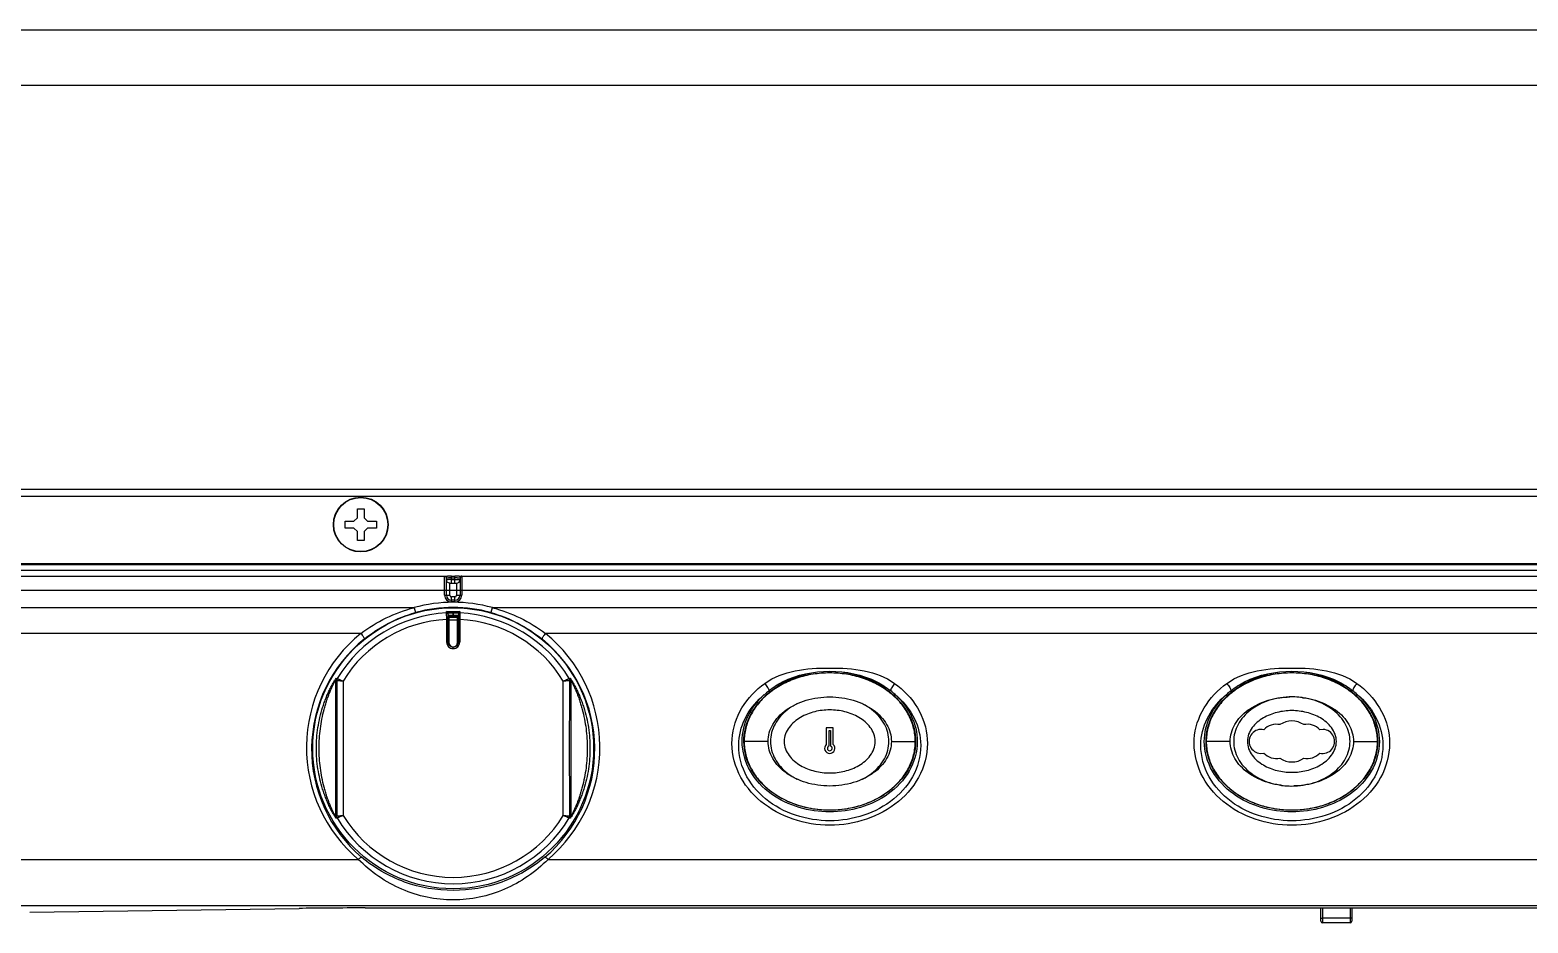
# Model space of a CAD drawing. Header units: millimetres. Extents: x 361 to 5577, y 463 to 3774.
# Drawn here: x 3448.4 to 3667.2, y 1980.3 to 2110.6 of the extents above; entities that cross this region are included whole.
import ezdxf

# ---------------------------------------------------------------- set-up
doc = ezdxf.new("R2010")
doc.units = ezdxf.units.MM
doc.header["$LTSCALE"] = 330
doc.layers.get('0').update_dxf_attribs({"linetype": 'CONTINUOUS'})
doc.layers.add('ASSI', color=7, linetype='CONTINUOUS')
doc.layers.add('GEOM', color=7, linetype='CONTINUOUS')

msp = doc.modelspace()

# ---------------------------------------------------------------- linework, layer by layer
at = {"color": 2, "linetype": 'Continuous'}
msp.add_line((3429.23, 2110.61), (3929.23, 2110.61), dxfattribs=at)
at = {"color": 7, "linetype": 'Continuous'}
for p, q in [((3366.18, 2102.57), (3992.27, 2102.57)), ((3282.23, 2042.57), (4076.23, 2042.57)), ((3495.73, 2038.92), (3496.23, 2039.42)), ((3496.23, 2039.42), (3496.23, 2040.72)), ((3496.23, 2040.72), (3497.23, 2040.72)), ((3497.23, 2040.72), (3497.23, 2039.42)), ((3497.23, 2039.42), (3497.73, 2038.92)), ((3494.43, 2037.92), (3494.43, 2038.92)), ((3494.43, 2038.92), (3495.73, 2038.92)), ((3495.73, 2037.92), (3494.43, 2037.92)), ((3496.23, 2037.42), (3495.73, 2037.92)), ((3496.23, 2036.12), (3496.23, 2037.42)), ((3497.73, 2037.92), (3497.23, 2037.42)), ((3497.23, 2037.42), (3497.23, 2036.12)), ((3497.73, 2038.92), (3499.03, 2038.92)), ((3499.03, 2037.92), (3497.73, 2037.92)), ((3499.03, 2038.92), (3499.03, 2037.92)), ((3497.23, 2036.12), (3496.23, 2036.12)), ((3285.23, 2031.77), (4073.23, 2031.77)), ((3290.23, 2032.57), (4068.23, 2032.57)), ((3509.48, 2021.25), (3509.48, 2025.51)), ((3510.98, 2025.51), (3510.98, 2021.25)), ((3509.49, 2021.13), (3509.48, 2021.25)), ((3510.24, 2020.51), (3510.22, 2020.51)), ((3637.29, 2008.51), (3636.81, 2008.46)), ((3628.16, 2005.02), (3628.64, 2005.07)), ((3448.41, 1981.83), (3487.71, 1982.4)), ((3497.36, 1982.46), (3677.63, 1982.46))]:
    msp.add_line(p, q, dxfattribs=at)
at = {"color": 9, "linetype": 'Continuous'}
for p, q in [((3282.23, 2043.57), (4076.23, 2043.57)), ((4068.23, 2032.67), (3290.23, 2032.67)), ((3509.27, 2025.51), (3509.27, 2025.71)), ((3509.28, 2024.59), (3509.27, 2025.51)), ((3509.28, 2021.26), (3509.28, 2024.59)), ((3509.58, 2025.04), (3509.58, 2024.84)), ((3509.58, 2024.84), (3509.58, 2024.46)), ((3509.58, 2024.46), (3509.58, 2021.22)), ((3510.22, 2025.06), (3510.22, 2025.75)), ((3510.22, 2025.54), (3510.24, 2025.54)), ((3510.24, 2025.16), (3510.22, 2025.16)), ((3510.24, 2025.06), (3510.22, 2025.06)), ((3510.24, 2025.75), (3510.24, 2025.16)), ((3510.24, 2025.16), (3510.24, 2025.06)), ((3510.87, 2024.84), (3510.87, 2025.04)), ((3510.88, 2024.46), (3510.87, 2024.84)), ((3510.88, 2021.22), (3510.88, 2024.46)), ((3511.19, 2025.51), (3511.18, 2024.59)), ((3511.18, 2024.59), (3511.18, 2021.26)), ((3511.19, 2025.71), (3511.19, 2025.51)), ((3510.22, 2020.51), (3510.22, 2020.58)), ((3510.22, 2020.58), (3510.24, 2020.58)), ((3510.22, 2020.32), (3510.22, 2020.51)), ((3510.24, 2020.51), (3510.24, 2020.58)), ((3510.24, 2020.32), (3510.24, 2020.51)), ((3493.05, 2015.73), (3493.05, 1995.8)), ((3493.05, 2015.73), (3493.21, 2015.68)), ((3493.12, 2015.98), (3493.28, 2015.94)), ((3527.17, 2015.94), (3527.33, 2015.98)), ((3527.25, 2015.68), (3527.4, 2015.73)), ((3527.4, 2015.73), (3527.4, 1995.8)), ((3556.23, 2006.77), (3552.73, 2006.77)), ((3574.23, 2006.77), (3577.73, 2006.77)), ((3623.73, 2006.77), (3620.23, 2006.77)), ((3641.73, 2006.77), (3645.23, 2006.77)), ((3493.21, 1995.85), (3493.05, 1995.8)), ((3527.4, 1995.8), (3527.25, 1995.85)), ((3493.28, 1995.59), (3493.12, 1995.55)), ((3527.33, 1995.55), (3527.17, 1995.59)), ((3383.54, 1982.84), (3974.91, 1982.84))]:
    msp.add_line(p, q, dxfattribs=at)
at = {"color": 7, "linetype": 'Continuous'}
for points in [[(3510.22, 2020.51), (3510.1, 2020.52), (3509.93, 2020.57), (3509.77, 2020.66), (3509.63, 2020.79), (3509.54, 2020.95), (3509.49, 2021.13)], [(3510.98, 2021.25), (3510.97, 2021.13), (3510.92, 2020.96), (3510.82, 2020.8), (3510.69, 2020.66), (3510.53, 2020.57), (3510.35, 2020.52), (3510.24, 2020.51)]]:
    msp.add_lwpolyline(points, dxfattribs=at)
at = {"color": 9, "linetype": 'Continuous'}
for centre, radius, start, end in [((3510.23, 2005.77), 19.77, 92.7827, 149.0185), ((3510.23, 2005.77), 18.84, 92.892, 148.5983), ((3509.28, 2025.51), 0.2, 0.0047, 92.7584), ((3509.58, 2025.14), 0.1, 179.9861, 272.0807), ((3509.58, 2024.94), 0.1, 179.9861, 272.0807), ((3510.23, 2006.86), 17.99, 87.9406, 92.0594), ((3510.23, 2006.88), 17.59, 87.882, 92.118), ((3510.23, 2005.77), 19.98, 89.971, 90.029), ((3510.88, 2025.14), 0.1, 267.9193, 0.0139), ((3510.88, 2024.94), 0.1, 267.9193, 0.0139), ((3511.18, 2025.51), 0.2, 87.2416, 179.9953), ((3510.23, 2005.77), 18.84, 31.4017, 87.108), ((3510.23, 2005.77), 19.77, 30.9815, 87.2173), ((3510.21, 2021.26), 0.94, 180.068, 270.071), ((3509.57, 2022.94), 1.72, 268.3918, 270.0558), ((3510.22, 2021.22), 0.64, 180.037, 270.0364), ((3510.23, 2005.77), 14.56, 89.9606, 90.0394), ((3510.24, 2021.26), 0.94, 269.929, 359.932), ((3510.24, 2021.22), 0.64, 269.9636, 359.963), ((3510.88, 2022.94), 1.72, 269.9442, 271.6082), ((3510.23, 2005.77), 18.84, 211.4017, 328.5983), ((3510.23, 2005.77), 19.77, 210.9815, 329.0185)]:
    msp.add_arc(centre, radius, start, end, dxfattribs=at)
at = {"color": 7, "linetype": 'Continuous'}
for centre, radius, start, end in [((3632.73, 2000.86), 12.41, 83.9357, 89.22), ((3632.74, 2001.02), 12.24, 83.0956, 83.9281), ((3630.48, 2006.77), 2.5, 78.138, 137.1666), ((3632.73, 2006.77), 3, 54.6406, 125.3594), ((3634.98, 2006.77), 2.5, 42.8334, 101.862), ((3628.23, 2006.77), 1.75, 76.2259, 267.8089), ((3637.23, 2006.77), 1.75, 256.2259, 87.8089), ((3630.48, 2006.77), 2.5, 222.8334, 281.862), ((3634.98, 2006.77), 2.5, 258.138, 317.1666), ((3632.73, 2006.77), 3, 234.6406, 305.3594), ((3632.71, 2012.51), 12.24, 263.0956, 263.9281), ((3632.72, 2012.67), 12.41, 263.9357, 269.22)]:
    msp.add_arc(centre, radius, start, end, dxfattribs=at)
msp.add_ellipse((3497.36, 1982.2), major_axis=(15, 0), ratio=0.017455, start_param=1.570796, end_param=2.268928, dxfattribs=at)
at = {"color": 9, "linetype": 'Continuous'}
for points, knots in [([(3509.27, 2025.71), (3509.27, 2025.71), (3509.3, 2025.71), (3509.35, 2025.72), (3509.44, 2025.72), (3509.55, 2025.73), (3509.7, 2025.74), (3509.92, 2025.75), (3510.1, 2025.75), (3510.22, 2025.75)], [0, 0, 0, 0, 0.019845, 0.077455, 0.170588, 0.295454, 0.447066, 0.619501, 1, 1, 1, 1]), ([(3509.28, 2024.59), (3509.3, 2024.59), (3509.35, 2024.58), (3509.41, 2024.58), (3509.45, 2024.58), (3509.48, 2024.58), (3509.48, 2024.57)], [0, 0, 0, 0, 0.379695, 0.702264, 0.919027, 1, 1, 1, 1]), ([(3509.48, 2025.51), (3509.48, 2025.51), (3509.51, 2025.51), (3509.54, 2025.52), (3509.61, 2025.52), (3509.7, 2025.53), (3509.81, 2025.54), (3509.98, 2025.54), (3510.12, 2025.54), (3510.22, 2025.54)], [0, 0, 0, 0, 0.019711, 0.076883, 0.169451, 0.293852, 0.445302, 0.61799, 1, 1, 1, 1]), ([(3510.22, 2025.16), (3510.12, 2025.16), (3509.98, 2025.16), (3509.81, 2025.15), (3509.7, 2025.15), (3509.61, 2025.15), (3509.54, 2025.15), (3509.51, 2025.14), (3509.48, 2025.14), (3509.48, 2025.14)], [0, 0, 0, 0, 0.382242, 0.555005, 0.706485, 0.83086, 0.923344, 0.980401, 1, 1, 1, 1]), ([(3509.48, 2024.46), (3509.48, 2024.46), (3509.49, 2024.46), (3509.52, 2024.46), (3509.55, 2024.46), (3509.58, 2024.46)], [0, 0, 0, 0, 0.078454, 0.294894, 1, 1, 1, 1]), ([(3510.22, 2025.06), (3510.13, 2025.06), (3510.02, 2025.06), (3509.87, 2025.05), (3509.77, 2025.05), (3509.69, 2025.04), (3509.63, 2025.04), (3509.6, 2025.04), (3509.58, 2025.04), (3509.58, 2025.04)], [0, 0, 0, 0, 0.383109, 0.556017, 0.707406, 0.831516, 0.923677, 0.980483, 1, 1, 1, 1]), ([(3510.24, 2025.75), (3510.36, 2025.75), (3510.53, 2025.75), (3510.75, 2025.74), (3510.9, 2025.73), (3511.01, 2025.72), (3511.11, 2025.72), (3511.15, 2025.71), (3511.19, 2025.71), (3511.19, 2025.71)], [0, 0, 0, 0, 0.380496, 0.552932, 0.704544, 0.829411, 0.922544, 0.980155, 1, 1, 1, 1]), ([(3510.24, 2025.54), (3510.33, 2025.54), (3510.47, 2025.54), (3510.64, 2025.54), (3510.75, 2025.53), (3510.84, 2025.52), (3510.91, 2025.52), (3510.95, 2025.51), (3510.98, 2025.51), (3510.98, 2025.51)], [0, 0, 0, 0, 0.382008, 0.554695, 0.706146, 0.830548, 0.923116, 0.980289, 1, 1, 1, 1]), ([(3510.98, 2025.14), (3510.98, 2025.14), (3510.95, 2025.14), (3510.91, 2025.15), (3510.84, 2025.15), (3510.75, 2025.15), (3510.64, 2025.15), (3510.47, 2025.16), (3510.33, 2025.16), (3510.24, 2025.16)], [0, 0, 0, 0, 0.019598, 0.076653, 0.169133, 0.293505, 0.444985, 0.617752, 1, 1, 1, 1]), ([(3510.87, 2025.04), (3510.87, 2025.04), (3510.85, 2025.04), (3510.82, 2025.04), (3510.76, 2025.04), (3510.68, 2025.05), (3510.59, 2025.05), (3510.44, 2025.06), (3510.32, 2025.06), (3510.24, 2025.06)], [0, 0, 0, 0, 0.019516, 0.076319, 0.168477, 0.292584, 0.443973, 0.616885, 1, 1, 1, 1]), ([(3510.98, 2024.46), (3510.98, 2024.46), (3510.96, 2024.46), (3510.93, 2024.46), (3510.9, 2024.46), (3510.88, 2024.46)], [0, 0, 0, 0, 0.078454, 0.294895, 1, 1, 1, 1]), ([(3511.18, 2024.59), (3511.15, 2024.59), (3511.1, 2024.58), (3511.04, 2024.58), (3511.01, 2024.58), (3510.98, 2024.58), (3510.98, 2024.57)], [0, 0, 0, 0, 0.379699, 0.70227, 0.919032, 1, 1, 1, 1]), ([(3509.28, 2021.26), (3509.3, 2021.26), (3509.35, 2021.26), (3509.41, 2021.26), (3509.45, 2021.25), (3509.48, 2021.25), (3509.48, 2021.25)], [0, 0, 0, 0, 0.380286, 0.70329, 0.920098, 1, 1, 1, 1]), ([(3509.48, 2021.23), (3509.48, 2021.22), (3509.48, 2021.22), (3509.49, 2021.22), (3509.49, 2021.22)], [0, 0, 0, 0, 0.316038, 1, 1, 1, 1]), ([(3510.98, 2021.23), (3510.97, 2021.22), (3510.97, 2021.22), (3510.97, 2021.22), (3510.96, 2021.22)], [0, 0, 0, 0, 0.313625, 1, 1, 1, 1]), ([(3511.18, 2021.26), (3511.15, 2021.26), (3511.11, 2021.26), (3511.04, 2021.26), (3511.01, 2021.25), (3510.98, 2021.25), (3510.98, 2021.25)], [0, 0, 0, 0, 0.380286, 0.70329, 0.920098, 1, 1, 1, 1]), ([(3490.24, 2005.77), (3490.24, 2006.27), (3490.28, 2007.28), (3490.45, 2008.78), (3490.74, 2010.27), (3491.07, 2011.48), (3491.39, 2012.43), (3491.65, 2013.11), (3491.93, 2013.78), (3492.22, 2014.4), (3492.47, 2014.89), (3492.67, 2015.25), (3492.8, 2015.48), (3492.92, 2015.68), (3493, 2015.82), (3493.06, 2015.9), (3493.09, 2015.95), (3493.11, 2015.97), (3493.12, 2015.98), (3493.12, 2015.98)], [0, 0, 0, 0, 0.1408, 0.281562, 0.422137, 0.562071, 0.631466, 0.700079, 0.767348, 0.832268, 0.893001, 0.920807, 0.94605, 0.967803, 0.984887, 0.991261, 0.99598, 0.99891, 1, 1, 1, 1]), ([(3490.64, 2005.77), (3490.64, 2006.24), (3490.67, 2007.2), (3490.81, 2008.63), (3491.03, 2010.04), (3491.3, 2011.2), (3491.55, 2012.11), (3491.77, 2012.78), (3492, 2013.43), (3492.24, 2014.06), (3492.46, 2014.55), (3492.63, 2014.92), (3492.75, 2015.17), (3492.86, 2015.38), (3492.94, 2015.54), (3492.99, 2015.63), (3493.02, 2015.68), (3493.04, 2015.71), (3493.04, 2015.73), (3493.05, 2015.73)], [0, 0, 0, 0, 0.138429, 0.276832, 0.415105, 0.552935, 0.621454, 0.689423, 0.756431, 0.821723, 0.883829, 0.912841, 0.939689, 0.963404, 0.982572, 0.989884, 0.995358, 0.998769, 1, 1, 1, 1]), ([(3493.21, 2015.68), (3493.21, 2015.69), (3493.24, 2015.68), (3493.29, 2015.69), (3493.38, 2015.68), (3493.55, 2015.66), (3493.81, 2015.63), (3494.02, 2015.6), (3494.14, 2015.58)], [0, 0, 0, 0, 0.024017, 0.083498, 0.176622, 0.300112, 0.620017, 1, 1, 1, 1]), ([(3493.28, 2015.94), (3493.28, 2015.94), (3493.31, 2015.93), (3493.36, 2015.91), (3493.44, 2015.88), (3493.59, 2015.82), (3493.83, 2015.72), (3494.03, 2015.63), (3494.14, 2015.58)], [0, 0, 0, 0, 0.02245, 0.081082, 0.17378, 0.297211, 0.61799, 1, 1, 1, 1]), ([(3526.31, 2015.58), (3526.42, 2015.63), (3526.62, 2015.72), (3526.86, 2015.82), (3527.01, 2015.88), (3527.09, 2015.91), (3527.14, 2015.93), (3527.17, 2015.94), (3527.17, 2015.94)], [0, 0, 0, 0, 0.38201, 0.702789, 0.82622, 0.918918, 0.97755, 1, 1, 1, 1]), ([(3526.31, 2015.58), (3526.43, 2015.6), (3526.65, 2015.63), (3526.9, 2015.66), (3527.07, 2015.68), (3527.16, 2015.69), (3527.21, 2015.68), (3527.24, 2015.69), (3527.25, 2015.68)], [0, 0, 0, 0, 0.379983, 0.699888, 0.823378, 0.916502, 0.975983, 1, 1, 1, 1]), ([(3527.33, 2015.98), (3527.34, 2015.98), (3527.35, 2015.97), (3527.36, 2015.95), (3527.39, 2015.9), (3527.45, 2015.82), (3527.53, 2015.68), (3527.65, 2015.48), (3527.78, 2015.25), (3527.98, 2014.89), (3528.23, 2014.4), (3528.52, 2013.78), (3528.8, 2013.11), (3529.07, 2012.43), (3529.38, 2011.48), (3529.71, 2010.27), (3530, 2008.78), (3530.17, 2007.28), (3530.21, 2006.27), (3530.21, 2005.77)], [0, 0, 0, 0, 0.001091, 0.00402, 0.00874, 0.015115, 0.0322, 0.053955, 0.0792, 0.107007, 0.167743, 0.232664, 0.299933, 0.368547, 0.43794, 0.577872, 0.718443, 0.859202, 1, 1, 1, 1]), ([(3527.4, 2015.73), (3527.41, 2015.73), (3527.42, 2015.71), (3527.43, 2015.68), (3527.46, 2015.63), (3527.52, 2015.54), (3527.6, 2015.38), (3527.7, 2015.17), (3527.82, 2014.92), (3528, 2014.55), (3528.21, 2014.06), (3528.45, 2013.43), (3528.69, 2012.78), (3528.9, 2012.11), (3529.15, 2011.2), (3529.42, 2010.04), (3529.64, 2008.63), (3529.78, 2007.2), (3529.81, 2006.24), (3529.81, 2005.77)], [0, 0, 0, 0, 0.001231, 0.004642, 0.010118, 0.017431, 0.036601, 0.060317, 0.087166, 0.116181, 0.178288, 0.24358, 0.310589, 0.378558, 0.447075, 0.584903, 0.723173, 0.861573, 1, 1, 1, 1]), ([(3565.23, 2011.37), (3564.49, 2011.37), (3563.01, 2011.19), (3561.26, 2010.51), (3560.04, 2009.66), (3559.27, 2008.85), (3558.72, 2007.88), (3558.51, 2006.77), (3558.72, 2005.65), (3559.27, 2004.68), (3560.04, 2003.87), (3561.26, 2003.02), (3563.01, 2002.34), (3564.49, 2002.17), (3565.23, 2002.17)], [0, 0, 0, 0, 0.124973, 0.249878, 0.312491, 0.375075, 0.437588, 0.500003, 0.562415, 0.62493, 0.687514, 0.750126, 0.875028, 1, 1, 1, 1]), ([(3565.23, 2002.17), (3565.96, 2002.17), (3567.45, 2002.34), (3569.19, 2003.02), (3570.41, 2003.87), (3571.18, 2004.68), (3571.74, 2005.65), (3571.95, 2006.77), (3571.74, 2007.88), (3571.18, 2008.85), (3570.41, 2009.66), (3569.19, 2010.51), (3567.45, 2011.19), (3565.96, 2011.37), (3565.23, 2011.37)], [0, 0, 0, 0, 0.124973, 0.249878, 0.312491, 0.375075, 0.437588, 0.500003, 0.562415, 0.62493, 0.687514, 0.750126, 0.875028, 1, 1, 1, 1]), ([(3639.23, 2006.77), (3639.23, 2007.13), (3639.09, 2007.85), (3638.55, 2008.81), (3637.79, 2009.6), (3636.61, 2010.43), (3634.9, 2011.09), (3632.73, 2011.35), (3630.55, 2011.09), (3628.85, 2010.43), (3627.66, 2009.6), (3626.9, 2008.81), (3626.36, 2007.85), (3626.23, 2007.13), (3626.23, 2006.77)], [0, 0, 0, 0, 0.062358, 0.124832, 0.187389, 0.24999, 0.374935, 0.500003, 0.62507, 0.750014, 0.812614, 0.87517, 0.937643, 1, 1, 1, 1]), ([(3626.23, 2006.77), (3626.23, 2006.4), (3626.36, 2005.68), (3626.9, 2004.72), (3627.66, 2003.93), (3628.85, 2003.1), (3630.55, 2002.44), (3632.73, 2002.18), (3634.9, 2002.44), (3636.61, 2003.1), (3637.79, 2003.93), (3638.55, 2004.72), (3639.09, 2005.68), (3639.23, 2006.4), (3639.23, 2006.77)], [0, 0, 0, 0, 0.062358, 0.124832, 0.187389, 0.24999, 0.374935, 0.500003, 0.62507, 0.750014, 0.812614, 0.87517, 0.937643, 1, 1, 1, 1]), ([(3493.12, 1995.55), (3493.12, 1995.55), (3493.11, 1995.56), (3493.09, 1995.58), (3493.06, 1995.63), (3493, 1995.71), (3492.92, 1995.85), (3492.8, 1996.05), (3492.67, 1996.28), (3492.47, 1996.64), (3492.22, 1997.13), (3491.93, 1997.75), (3491.65, 1998.42), (3491.39, 1999.1), (3491.07, 2000.05), (3490.74, 2001.26), (3490.45, 2002.75), (3490.28, 2004.25), (3490.24, 2005.26), (3490.24, 2005.77)], [0, 0, 0, 0, 0.001091, 0.00402, 0.00874, 0.015115, 0.0322, 0.053955, 0.0792, 0.107007, 0.167743, 0.232664, 0.299933, 0.368547, 0.43794, 0.577872, 0.718443, 0.859202, 1, 1, 1, 1]), ([(3493.05, 1995.8), (3493.04, 1995.8), (3493.04, 1995.82), (3493.02, 1995.85), (3492.99, 1995.9), (3492.94, 1995.99), (3492.86, 1996.15), (3492.75, 1996.36), (3492.63, 1996.61), (3492.46, 1996.98), (3492.24, 1997.47), (3492, 1998.1), (3491.77, 1998.75), (3491.55, 1999.42), (3491.3, 2000.33), (3491.03, 2001.49), (3490.81, 2002.9), (3490.67, 2004.33), (3490.64, 2005.29), (3490.64, 2005.77)], [0, 0, 0, 0, 0.001231, 0.004642, 0.010118, 0.017431, 0.036601, 0.060317, 0.087166, 0.116181, 0.178288, 0.24358, 0.310589, 0.378558, 0.447075, 0.584903, 0.723173, 0.861573, 1, 1, 1, 1]), ([(3530.21, 2005.77), (3530.21, 2005.26), (3530.17, 2004.25), (3530, 2002.75), (3529.71, 2001.26), (3529.38, 2000.05), (3529.07, 1999.1), (3528.8, 1998.42), (3528.52, 1997.75), (3528.23, 1997.13), (3527.98, 1996.64), (3527.78, 1996.28), (3527.65, 1996.05), (3527.53, 1995.85), (3527.45, 1995.71), (3527.39, 1995.63), (3527.36, 1995.58), (3527.35, 1995.56), (3527.34, 1995.55), (3527.33, 1995.55)], [0, 0, 0, 0, 0.1408, 0.281562, 0.422137, 0.562071, 0.631466, 0.700079, 0.767348, 0.832268, 0.893001, 0.920807, 0.94605, 0.967803, 0.984887, 0.991261, 0.99598, 0.99891, 1, 1, 1, 1]), ([(3529.81, 2005.77), (3529.81, 2005.29), (3529.78, 2004.33), (3529.64, 2002.9), (3529.42, 2001.49), (3529.15, 2000.33), (3528.9, 1999.42), (3528.69, 1998.75), (3528.45, 1998.1), (3528.21, 1997.47), (3528, 1996.98), (3527.82, 1996.61), (3527.7, 1996.36), (3527.6, 1996.15), (3527.52, 1995.99), (3527.46, 1995.9), (3527.43, 1995.85), (3527.42, 1995.82), (3527.41, 1995.8), (3527.4, 1995.8)], [0, 0, 0, 0, 0.138429, 0.276832, 0.415105, 0.552935, 0.621454, 0.689423, 0.756431, 0.821723, 0.883829, 0.912841, 0.939689, 0.963404, 0.982572, 0.989884, 0.995358, 0.998769, 1, 1, 1, 1]), ([(3494.14, 1995.95), (3494.02, 1995.93), (3493.81, 1995.9), (3493.55, 1995.87), (3493.38, 1995.85), (3493.29, 1995.84), (3493.24, 1995.85), (3493.21, 1995.84), (3493.21, 1995.85)], [0, 0, 0, 0, 0.379983, 0.699888, 0.823378, 0.916502, 0.975983, 1, 1, 1, 1]), ([(3494.14, 1995.95), (3494.03, 1995.9), (3493.83, 1995.81), (3493.59, 1995.71), (3493.44, 1995.65), (3493.36, 1995.62), (3493.31, 1995.6), (3493.28, 1995.59), (3493.28, 1995.59)], [0, 0, 0, 0, 0.38201, 0.702789, 0.82622, 0.918918, 0.97755, 1, 1, 1, 1]), ([(3527.17, 1995.59), (3527.17, 1995.59), (3527.14, 1995.6), (3527.09, 1995.62), (3527.01, 1995.65), (3526.86, 1995.71), (3526.62, 1995.81), (3526.42, 1995.9), (3526.31, 1995.95)], [0, 0, 0, 0, 0.02245, 0.081082, 0.17378, 0.297211, 0.61799, 1, 1, 1, 1]), ([(3527.25, 1995.85), (3527.24, 1995.84), (3527.21, 1995.85), (3527.16, 1995.84), (3527.07, 1995.85), (3526.9, 1995.87), (3526.65, 1995.9), (3526.43, 1995.93), (3526.31, 1995.95)], [0, 0, 0, 0, 0.024017, 0.083498, 0.176622, 0.300112, 0.620017, 1, 1, 1, 1])]:
    msp.add_open_spline(points, degree=3, knots=knots, dxfattribs=at)
for points in [[(3509.27, 2025.51), (3509.32, 2025.51), (3509.38, 2025.49), (3509.41, 2025.46)], [(3509.41, 2025.46), (3509.45, 2025.42), (3509.48, 2025.36), (3509.48, 2025.31)], [(3511.04, 2025.46), (3511, 2025.42), (3510.98, 2025.36), (3510.98, 2025.31)], [(3511.19, 2025.51), (3511.13, 2025.51), (3511.08, 2025.49), (3511.04, 2025.46)], [(3509.49, 2021.22), (3509.5, 2021.22), (3509.51, 2021.22), (3509.53, 2021.22)], [(3510.96, 2021.22), (3510.95, 2021.22), (3510.94, 2021.22), (3510.93, 2021.22)], [(3493.12, 2015.98), (3493.07, 2015.91), (3493.05, 2015.82), (3493.05, 2015.73)], [(3493.28, 2015.94), (3493.23, 2015.86), (3493.21, 2015.77), (3493.21, 2015.68)], [(3493.28, 2015.94), (3493.23, 2015.86), (3493.21, 2015.77), (3493.21, 2015.68)], [(3493.21, 2015.68), (3493.21, 2012.38), (3493.21, 2009.07), (3493.21, 2005.77)], [(3494.14, 2015.58), (3494.14, 2012.31), (3494.14, 2009.04), (3494.14, 2005.77)], [(3526.31, 2005.77), (3526.31, 2009.04), (3526.31, 2012.31), (3526.31, 2015.58)], [(3527.17, 2015.94), (3527.22, 2015.86), (3527.25, 2015.77), (3527.25, 2015.68)], [(3527.17, 2015.94), (3527.22, 2015.86), (3527.25, 2015.77), (3527.25, 2015.68)], [(3527.24, 2005.77), (3527.24, 2009.07), (3527.24, 2012.38), (3527.25, 2015.68)], [(3527.33, 2015.98), (3527.38, 2015.91), (3527.4, 2015.82), (3527.4, 2015.73)], [(3493.21, 2005.77), (3493.21, 2002.46), (3493.21, 1999.15), (3493.21, 1995.85)], [(3494.14, 2005.77), (3494.14, 2002.49), (3494.14, 1999.22), (3494.14, 1995.95)], [(3526.31, 1995.95), (3526.31, 1999.22), (3526.31, 2002.49), (3526.31, 2005.77)], [(3527.25, 1995.85), (3527.24, 1999.15), (3527.24, 2002.46), (3527.24, 2005.77)], [(3493.12, 1995.55), (3493.07, 1995.62), (3493.05, 1995.71), (3493.05, 1995.8)], [(3493.28, 1995.59), (3493.23, 1995.67), (3493.21, 1995.76), (3493.21, 1995.85)], [(3493.28, 1995.59), (3493.23, 1995.67), (3493.21, 1995.76), (3493.21, 1995.85)], [(3527.17, 1995.59), (3527.22, 1995.67), (3527.25, 1995.76), (3527.25, 1995.85)], [(3527.17, 1995.59), (3527.22, 1995.67), (3527.25, 1995.76), (3527.25, 1995.85)], [(3527.33, 1995.55), (3527.38, 1995.62), (3527.4, 1995.71), (3527.4, 1995.8)]]:
    msp.add_open_spline(points, degree=3, dxfattribs=at)
at = {"color": 7, "linetype": 'Continuous'}
for points in [[(3577.73, 2006.77), (3577.73, 2007.42), (3577.56, 2008.73), (3576.85, 2010.62), (3575.69, 2012.36), (3574.12, 2013.88), (3572.22, 2015.13), (3570.04, 2016.06), (3567.68, 2016.64), (3565.23, 2016.83), (3562.77, 2016.64), (3560.41, 2016.06), (3558.24, 2015.13), (3556.33, 2013.88), (3554.77, 2012.36), (3553.6, 2010.62), (3552.89, 2008.73), (3552.73, 2007.42), (3552.73, 2006.77)], [(3645.23, 2006.77), (3645.23, 2007.42), (3645.06, 2008.73), (3644.35, 2010.62), (3643.19, 2012.36), (3641.62, 2013.88), (3639.72, 2015.13), (3637.54, 2016.06), (3635.18, 2016.64), (3632.73, 2016.83), (3630.27, 2016.64), (3627.91, 2016.06), (3625.74, 2015.13), (3623.83, 2013.88), (3622.27, 2012.36), (3621.1, 2010.62), (3620.39, 2008.73), (3620.23, 2007.42), (3620.23, 2006.77)], [(3556.23, 2006.77), (3556.23, 2007.19), (3556.34, 2008.04), (3556.86, 2009.27), (3557.69, 2010.4), (3558.82, 2011.39), (3560.19, 2012.2), (3561.76, 2012.81), (3563.46, 2013.18), (3565.23, 2013.31), (3566.99, 2013.18), (3568.69, 2012.81), (3570.26, 2012.2), (3571.63, 2011.39), (3572.76, 2010.4), (3573.59, 2009.27), (3574.11, 2008.04), (3574.23, 2007.19), (3574.23, 2006.77)], [(3641.23, 2006.77), (3641.23, 2007.19), (3641.12, 2008.04), (3640.63, 2009.27), (3639.84, 2010.4), (3638.77, 2011.39), (3637.48, 2012.2), (3636, 2012.81), (3634.39, 2013.18), (3632.73, 2013.31), (3631.06, 2013.18), (3629.45, 2012.81), (3627.97, 2012.2), (3626.68, 2011.39), (3625.61, 2010.4), (3624.82, 2009.27), (3624.34, 2008.04), (3624.23, 2007.19), (3624.23, 2006.77)], [(3552.73, 2006.77), (3552.73, 2006.11), (3552.89, 2004.8), (3553.6, 2002.91), (3554.77, 2001.17), (3556.33, 1999.65), (3558.24, 1998.4), (3560.41, 1997.47), (3562.77, 1996.89), (3565.23, 1996.7), (3567.68, 1996.89), (3570.04, 1997.47), (3572.22, 1998.4), (3574.12, 1999.65), (3575.69, 2001.17), (3576.85, 2002.91), (3577.56, 2004.8), (3577.73, 2006.11), (3577.73, 2006.77)], [(3574.23, 2006.77), (3574.23, 2006.34), (3574.11, 2005.49), (3573.59, 2004.26), (3572.76, 2003.13), (3571.63, 2002.14), (3570.26, 2001.33), (3568.69, 2000.72), (3566.99, 2000.35), (3565.23, 2000.22), (3563.46, 2000.35), (3561.76, 2000.72), (3560.19, 2001.33), (3558.82, 2002.14), (3557.69, 2003.13), (3556.86, 2004.26), (3556.34, 2005.49), (3556.23, 2006.34), (3556.23, 2006.77)], [(3620.23, 2006.77), (3620.23, 2006.11), (3620.39, 2004.8), (3621.1, 2002.91), (3622.27, 2001.17), (3623.83, 1999.65), (3625.74, 1998.4), (3627.91, 1997.47), (3630.27, 1996.89), (3632.73, 1996.7), (3635.18, 1996.89), (3637.54, 1997.47), (3639.72, 1998.4), (3641.62, 1999.65), (3643.19, 2001.17), (3644.35, 2002.91), (3645.06, 2004.8), (3645.23, 2006.11), (3645.23, 2006.77)], [(3624.23, 2006.77), (3624.23, 2006.34), (3624.34, 2005.49), (3624.82, 2004.26), (3625.61, 2003.13), (3626.68, 2002.14), (3627.97, 2001.33), (3629.45, 2000.72), (3631.06, 2000.35), (3632.73, 2000.22), (3634.39, 2000.35), (3636, 2000.72), (3637.48, 2001.33), (3638.77, 2002.14), (3639.84, 2003.13), (3640.63, 2004.26), (3641.12, 2005.49), (3641.23, 2006.34), (3641.23, 2006.77)]]:
    msp.add_open_spline(points, degree=3, dxfattribs=at)
for points, knots in [([(3623.73, 2006.77), (3623.73, 2007.19), (3623.84, 2008.04), (3624.36, 2009.27), (3625.19, 2010.4), (3626.32, 2011.39), (3627.69, 2012.2), (3629.26, 2012.81), (3630.86, 2013.16), (3631.94, 2013.25), (3632.43, 2013.26)], [0, 0, 0, 0, 0.127703, 0.255407, 0.38311, 0.510814, 0.638517, 0.766221, 0.893924, 1, 1, 1, 1]), ([(3634.21, 2013.18), (3634.3, 2013.16), (3634.97, 2013.08), (3636.19, 2012.81), (3637.76, 2012.2), (3639.13, 2011.39), (3640.26, 2010.4), (3641.09, 2009.27), (3641.61, 2008.04), (3641.73, 2007.19), (3641.73, 2006.77)], [0, 0, 0, 0, 0.021475, 0.161264, 0.301053, 0.440843, 0.580632, 0.720421, 0.860211, 1, 1, 1, 1]), ([(3560.47, 2012.28), (3560.45, 2012.27), (3559.97, 2012.02), (3559.07, 2011.46), (3557.99, 2010.46), (3557.18, 2009.31), (3556.69, 2008.06), (3556.52, 2006.77), (3556.69, 2005.47), (3557.18, 2004.22), (3557.99, 2003.07), (3559.07, 2002.07), (3559.98, 2001.5), (3560.49, 2001.24), (3560.53, 2001.22)], [0, 0, 0, 0, 0.003637, 0.102525, 0.201413, 0.300301, 0.399188, 0.498076, 0.596964, 0.695852, 0.79474, 0.893628, 0.992516, 1, 1, 1, 1]), ([(3569.98, 2001.25), (3570, 2001.26), (3570.49, 2001.51), (3571.38, 2002.07), (3572.46, 2003.07), (3573.27, 2004.22), (3573.76, 2005.47), (3573.93, 2006.77), (3573.76, 2008.06), (3573.27, 2009.31), (3572.46, 2010.46), (3571.38, 2011.46), (3570.47, 2012.03), (3569.96, 2012.29), (3569.92, 2012.31)], [0, 0, 0, 0, 0.003637, 0.102525, 0.201413, 0.300301, 0.399188, 0.498076, 0.596964, 0.695852, 0.79474, 0.893628, 0.992516, 1, 1, 1, 1]), ([(3631.24, 2000.35), (3631.15, 2000.37), (3630.48, 2000.45), (3629.26, 2000.72), (3627.69, 2001.33), (3626.32, 2002.14), (3625.19, 2003.13), (3624.36, 2004.26), (3623.84, 2005.49), (3623.73, 2006.34), (3623.73, 2006.77)], [0, 0, 0, 0, 0.021475, 0.161264, 0.301053, 0.440843, 0.580632, 0.720421, 0.860211, 1, 1, 1, 1]), ([(3641.73, 2006.77), (3641.73, 2006.34), (3641.61, 2005.49), (3641.09, 2004.26), (3640.26, 2003.13), (3639.13, 2002.14), (3637.76, 2001.33), (3636.19, 2000.72), (3634.59, 2000.37), (3633.51, 2000.28), (3633.03, 2000.27)], [0, 0, 0, 0, 0.127703, 0.255407, 0.38311, 0.510814, 0.638517, 0.766221, 0.893924, 1, 1, 1, 1])]:
    msp.add_open_spline(points, degree=3, knots=knots, dxfattribs=at)
at = {"layer": 'ASSI', "color": 7, "linetype": 'Continuous'}
msp.add_circle((3496.73, 2038.42), 4, dxfattribs=at)
at = {"layer": 'ASSI', "color": 9, "linetype": 'Continuous'}
msp.add_circle((3496.73, 2038.42), 3.95, dxfattribs=at)
at = {"layer": 'GEOM', "color": 9, "linetype": 'Continuous'}
for p, q in [((3416.48, 2030.87), (3508.98, 2030.87)), ((3508.98, 2028.12), (3508.98, 2030.88)), ((3509.98, 2029.89), (3509.98, 2030.9)), ((3509.98, 2030.9), (3510.48, 2030.9)), ((3509.98, 2030.65), (3510.48, 2030.65)), ((3510.48, 2029.89), (3510.48, 2030.9)), ((3511.48, 2030.88), (3511.48, 2028.12)), ((3511.48, 2030.87), (4072.33, 2030.87)), ((3286.12, 2028.87), (4072.33, 2028.87)), ((3509.73, 2028.12), (3509.73, 2029.88)), ((3509.73, 2029.87), (3510.73, 2029.87)), ((3509.98, 2030.38), (3510.48, 2030.38)), ((3510.73, 2029.88), (3510.73, 2028.12)), ((3504.51, 2026.29), (3420.94, 2026.29)), ((3504.51, 2026.29), (3504.71, 2025.57)), ((3508.98, 2028.12), (3509.73, 2028.12)), ((3509.98, 2027.12), (3509.98, 2027.87)), ((3510.48, 2027.87), (3509.98, 2027.87)), ((3510.48, 2027.12), (3509.98, 2027.12)), ((3510.48, 2027.12), (3510.48, 2027.87)), ((3510.73, 2028.12), (3511.48, 2028.12)), ((3515.94, 2026.29), (3515.74, 2025.57)), ((4075.3, 2026.29), (3515.94, 2026.29)), ((3496.73, 2022.53), (3428.72, 2022.53)), ((4075.31, 2022.53), (3523.72, 2022.53)), ((3555.83, 2013.42), (3555.67, 2013.6)), ((3556.5, 2014), (3556.35, 2014.18)), ((3573.95, 2014), (3574.1, 2014.18)), ((3574.62, 2013.42), (3574.78, 2013.6)), ((3623.33, 2013.42), (3623.17, 2013.6)), ((3624, 2014), (3623.85, 2014.18)), ((3641.45, 2014), (3641.6, 2014.18)), ((3642.12, 2013.42), (3642.28, 2013.6)), ((3429.09, 1989.55), (3496.37, 1989.55)), ((3524.09, 1989.55), (3966.42, 1989.55)), ((3637.23, 1980.27), (3637.23, 1982.46)), ((3641.23, 1980.99), (3637.23, 1980.99)), ((3641.23, 1982.46), (3641.23, 1980.27))]:
    msp.add_line(p, q, dxfattribs=at)
at = {"layer": 'GEOM', "color": 7, "linetype": 'Continuous'}
for p, q in [((3509.23, 2028.12), (3509.23, 2030.63)), ((3511.23, 2030.63), (3511.23, 2028.12)), ((3510.48, 2027.37), (3509.98, 2027.37)), ((3565.73, 2008.76), (3564.73, 2008.76)), ((3564.73, 2008.76), (3564.73, 2006.32)), ((3565.73, 2006.32), (3565.73, 2008.76)), ((3565.13, 2008.36), (3565.33, 2008.36)), ((3565.13, 2006.1), (3565.13, 2008.36)), ((3565.33, 2008.36), (3565.33, 2006.1)), ((3636.98, 1980.52), (3636.98, 1982.46)), ((3641.48, 1982.46), (3641.48, 1980.52)), ((3641.23, 1980.27), (3637.23, 1980.27))]:
    msp.add_line(p, q, dxfattribs=at)
at = {"layer": 'GEOM', "color": 9, "linetype": 'Continuous'}
msp.add_circle((3510.23, 2005.77), 20.51, dxfattribs=at)
at = {"layer": 'GEOM', "color": 7, "linetype": 'Continuous'}
for centre, radius, start, end in [((3509.85, 1994.31), 36.59, 90.463, 90.7044), ((3509.95, 1980.6), 50.3, 90.1249, 90.4601), ((3509.98, 1974.65), 56.25, 90.0002, 90.1333), ((3510.48, 1976.11), 54.79, 89.7334, 90.0036), ((3510.58, 1992.47), 38.43, 89.1913, 89.7661), ((3509.98, 2028.12), 0.75, 180, 270), ((3510.48, 2028.12), 0.75, 270, 360), ((3565.23, 2005.77), 0.75, 131.8103, 48.1897), ((3565.23, 2005.77), 0.35, 106.6015, 73.3985), ((3637.23, 1980.52), 0.25, 180, 270), ((3641.23, 1980.52), 0.25, 270, 360)]:
    msp.add_arc(centre, radius, start, end, dxfattribs=at)
at = {"layer": 'GEOM', "color": 9, "linetype": 'Continuous'}
for centre, radius, start, end in [((3509.94, 2005.57), 25.08, 90.1384, 90.907), ((3509.98, 1999.08), 31.57, 90.0004, 90.1782), ((3510.48, 1999.34), 31.3, 89.6455, 90), ((3510.51, 2004.56), 26.08, 89.2969, 89.6514), ((3509.92, 1944.44), 85.94, 89.962, 90.3258), ((3510.23, 2005.77), 21.31, 74.4355, 105.5645), ((3510.23, 2005.77), 20.56, 74.4355, 105.5645), ((3509.98, 2028.12), 1, 180, 270), ((3509.98, 2028.12), 0.25, 180, 270), ((3510.48, 2028.12), 1, 270, 360), ((3510.48, 2028.12), 0.25, 270, 360), ((3510.23, 2005.89), 21.43, 129.0324, 229.6918), ((3510.23, 2005.89), 21.43, 310.3082, 50.9676), ((3510.23, 2005.63), 20.68, 129.024, 229.6833), ((3510.23, 2005.63), 20.68, 310.3167, 50.976), ((3570.07, 1997.42), 21.65, 129.3139, 131.675), ((3573.41, 1994.01), 26.18, 130.2309, 132.166), ((3557.03, 1994), 26.2, 47.8348, 49.7686), ((3560.38, 1997.42), 21.66, 48.3257, 50.6862), ((3637.58, 1997.4), 21.68, 129.3139, 131.6722), ((3640.93, 1993.98), 26.22, 130.2316, 132.1638), ((3624.54, 1994.01), 26.19, 47.8343, 49.7689), ((3627.89, 1997.43), 21.65, 48.325, 50.6864)]:
    msp.add_arc(centre, radius, start, end, dxfattribs=at)
at = {"layer": 'GEOM', "color": 7, "linetype": 'Continuous'}
for points, knots in [([(3508.98, 2030.88), (3508.98, 2030.92), (3509.2, 2030.85), (3509.29, 2030.89), (3509.4, 2030.89)], [0, 0, 0, 0, 0.265222, 1, 1, 1, 1]), ([(3508.98, 2030.88), (3509.04, 2030.88), (3509.17, 2030.88), (3509.19, 2030.72), (3509.16, 2030.68)], [0, 0, 0, 0, 0.543091, 1, 1, 1, 1]), ([(3511.12, 2030.89), (3511.16, 2030.89), (3511.28, 2030.89), (3511.4, 2030.89), (3511.47, 2030.88)], [0, 0, 0, 0, 0.378527, 1, 1, 1, 1]), ([(3511.48, 2030.88), (3511.42, 2030.88), (3511.28, 2030.88), (3511.26, 2030.72), (3511.29, 2030.68)], [0, 0, 0, 0, 0.543091, 1, 1, 1, 1]), ([(3511.47, 2030.88), (3511.47, 2030.88), (3511.47, 2030.88), (3511.48, 2030.88), (3511.48, 2030.88)], [0, 0, 0, 0, 0.723034, 1, 1, 1, 1])]:
    msp.add_open_spline(points, degree=3, knots=knots, dxfattribs=at)
at = {"layer": 'GEOM', "color": 9, "linetype": 'Continuous'}
for points, knots in [([(3508.98, 2030.87), (3509.04, 2030.87), (3509.17, 2030.85), (3509.21, 2030.69), (3509.18, 2030.65)], [0, 0, 0, 0, 0.540704, 1, 1, 1, 1]), ([(3509.23, 2030.63), (3509.23, 2030.64), (3509.28, 2030.63), (3509.3, 2030.64), (3509.33, 2030.64)], [0, 0, 0, 0, 0.254808, 1, 1, 1, 1]), ([(3511.13, 2030.64), (3511.15, 2030.64), (3511.17, 2030.63), (3511.23, 2030.64), (3511.23, 2030.63)], [0, 0, 0, 0, 0.742439, 1, 1, 1, 1]), ([(3511.25, 2030.72), (3511.24, 2030.71), (3511.25, 2030.7), (3511.25, 2030.68), (3511.25, 2030.68)], [0, 0, 0, 0, 0.479036, 1, 1, 1, 1]), ([(3511.25, 2030.68), (3511.25, 2030.67), (3511.26, 2030.66), (3511.26, 2030.65), (3511.27, 2030.65)], [0, 0, 0, 0, 0.478989, 1, 1, 1, 1]), ([(3509.23, 2030.38), (3509.23, 2030.4), (3509.34, 2030.36), (3509.38, 2030.38), (3509.43, 2030.38)], [0, 0, 0, 0, 0.258629, 1, 1, 1, 1]), ([(3510.48, 2030.38), (3510.57, 2030.38), (3510.82, 2030.38), (3511.07, 2030.4), (3511.22, 2030.38)], [0, 0, 0, 0, 0.36852, 1, 1, 1, 1]), ([(3496.73, 2022.53), (3496.88, 2022.37), (3497.02, 2022.15), (3497.29, 2021.77), (3497.21, 2021.69)], [0, 0, 0, 0, 0.664115, 1, 1, 1, 1]), ([(3523.72, 2022.53), (3523.57, 2022.37), (3523.43, 2022.15), (3523.16, 2021.77), (3523.24, 2021.69)], [0, 0, 0, 0, 0.664115, 1, 1, 1, 1]), ([(3555.74, 2015.24), (3558.37, 2017.14), (3565.23, 2017.83), (3572.08, 2017.14), (3574.71, 2015.24)], [0, 0, 0, 0, 0.500001, 1, 1, 1, 1]), ([(3556.35, 2014.18), (3556.96, 2014.68), (3559.62, 2016.37), (3562.86, 2017.01), (3565.21, 2017.02)], [0, 0, 0, 0, 0.251309, 1, 1, 1, 1]), ([(3556.5, 2014), (3557.1, 2014.5), (3559.69, 2016.24), (3562.88, 2017.01), (3565.21, 2017.02)], [0, 0, 0, 0, 0.251469, 1, 1, 1, 1]), ([(3565.21, 2017.02), (3567.57, 2017.02), (3570.82, 2016.38), (3573.49, 2014.68), (3574.1, 2014.18)], [0, 0, 0, 0, 0.748683, 1, 1, 1, 1]), ([(3565.21, 2017.02), (3567.54, 2017.02), (3570.75, 2016.25), (3573.35, 2014.5), (3573.95, 2014)], [0, 0, 0, 0, 0.74852, 1, 1, 1, 1]), ([(3623.24, 2015.24), (3625.87, 2017.14), (3632.73, 2017.83), (3639.58, 2017.14), (3642.21, 2015.24)], [0, 0, 0, 0, 0.500001, 1, 1, 1, 1]), ([(3623.85, 2014.18), (3624.46, 2014.68), (3627.12, 2016.37), (3630.36, 2017.01), (3632.71, 2017.02)], [0, 0, 0, 0, 0.251309, 1, 1, 1, 1]), ([(3624, 2014), (3624.6, 2014.5), (3627.19, 2016.24), (3630.38, 2017.01), (3632.71, 2017.02)], [0, 0, 0, 0, 0.251469, 1, 1, 1, 1]), ([(3632.71, 2017.02), (3635.07, 2017.02), (3638.32, 2016.38), (3640.99, 2014.68), (3641.6, 2014.18)], [0, 0, 0, 0, 0.748683, 1, 1, 1, 1]), ([(3632.71, 2017.02), (3635.04, 2017.02), (3638.25, 2016.25), (3640.85, 2014.5), (3641.45, 2014)], [0, 0, 0, 0, 0.74852, 1, 1, 1, 1]), ([(3550.97, 2007.11), (3551.07, 2008.7), (3552.11, 2011.9), (3554.42, 2014.28), (3555.74, 2015.24)], [0, 0, 0, 0, 0.493935, 1, 1, 1, 1]), ([(3551.95, 2006.77), (3552.05, 2008.07), (3552.85, 2010.69), (3554.63, 2012.74), (3555.67, 2013.6)], [0, 0, 0, 0, 0.493438, 1, 1, 1, 1]), ([(3552.44, 2006.77), (3552.44, 2008.05), (3553.07, 2010.66), (3554.71, 2012.73), (3555.67, 2013.6)], [0, 0, 0, 0, 0.499381, 1, 1, 1, 1]), ([(3552.69, 2006.77), (3552.69, 2008.02), (3553.3, 2010.55), (3554.9, 2012.57), (3555.83, 2013.42)], [0, 0, 0, 0, 0.499362, 1, 1, 1, 1]), ([(3555.74, 2015.24), (3555.89, 2015.05), (3556.12, 2014.71), (3556.33, 2014.34), (3556.35, 2014.18)], [0, 0, 0, 0, 0.59296, 1, 1, 1, 1]), ([(3574.71, 2015.24), (3574.56, 2015.05), (3574.33, 2014.71), (3574.12, 2014.34), (3574.1, 2014.18)], [0, 0, 0, 0, 0.59296, 1, 1, 1, 1]), ([(3574.62, 2013.42), (3575.55, 2012.57), (3577.15, 2010.55), (3577.77, 2008.02), (3577.77, 2006.77)], [0, 0, 0, 0, 0.500638, 1, 1, 1, 1]), ([(3574.71, 2015.24), (3576.03, 2014.28), (3578.34, 2011.9), (3579.38, 2008.7), (3579.48, 2007.11)], [0, 0, 0, 0, 0.506023, 1, 1, 1, 1]), ([(3574.78, 2013.6), (3575.82, 2012.74), (3577.6, 2010.69), (3578.4, 2008.07), (3578.5, 2006.77)], [0, 0, 0, 0, 0.506526, 1, 1, 1, 1]), ([(3574.78, 2013.6), (3575.74, 2012.73), (3577.38, 2010.66), (3578.01, 2008.05), (3578.01, 2006.77)], [0, 0, 0, 0, 0.500619, 1, 1, 1, 1]), ([(3618.47, 2007.11), (3618.57, 2008.7), (3619.61, 2011.9), (3621.92, 2014.28), (3623.24, 2015.24)], [0, 0, 0, 0, 0.493935, 1, 1, 1, 1]), ([(3619.45, 2006.77), (3619.55, 2008.07), (3620.35, 2010.69), (3622.13, 2012.74), (3623.17, 2013.6)], [0, 0, 0, 0, 0.493438, 1, 1, 1, 1]), ([(3619.94, 2006.77), (3619.94, 2008.05), (3620.57, 2010.66), (3622.21, 2012.73), (3623.17, 2013.6)], [0, 0, 0, 0, 0.499381, 1, 1, 1, 1]), ([(3620.19, 2006.77), (3620.19, 2008.02), (3620.8, 2010.55), (3622.4, 2012.57), (3623.33, 2013.42)], [0, 0, 0, 0, 0.499362, 1, 1, 1, 1]), ([(3623.24, 2015.24), (3623.39, 2015.05), (3623.62, 2014.71), (3623.83, 2014.34), (3623.85, 2014.18)], [0, 0, 0, 0, 0.592958, 1, 1, 1, 1]), ([(3642.21, 2015.24), (3642.06, 2015.05), (3641.83, 2014.71), (3641.62, 2014.34), (3641.6, 2014.18)], [0, 0, 0, 0, 0.59296, 1, 1, 1, 1]), ([(3642.12, 2013.42), (3643.05, 2012.57), (3644.65, 2010.55), (3645.27, 2008.02), (3645.27, 2006.77)], [0, 0, 0, 0, 0.500638, 1, 1, 1, 1]), ([(3642.21, 2015.24), (3643.53, 2014.28), (3645.84, 2011.9), (3646.88, 2008.7), (3646.98, 2007.11)], [0, 0, 0, 0, 0.506023, 1, 1, 1, 1]), ([(3642.28, 2013.6), (3643.32, 2012.74), (3645.1, 2010.69), (3645.9, 2008.07), (3646, 2006.77)], [0, 0, 0, 0, 0.506526, 1, 1, 1, 1]), ([(3642.28, 2013.6), (3643.24, 2012.73), (3644.88, 2010.66), (3645.51, 2008.05), (3645.51, 2006.77)], [0, 0, 0, 0, 0.500619, 1, 1, 1, 1]), ([(3579.48, 2007.11), (3579.59, 2005.41), (3578.86, 2001.87), (3575.45, 1997.7), (3570.65, 1995.12), (3565.23, 1994.25), (3559.8, 1995.12), (3555, 1997.7), (3551.59, 2001.87), (3550.86, 2005.41), (3550.97, 2007.11)], [0, 0, 0, 0, 0.120857, 0.244484, 0.371324, 0.5, 0.628677, 0.755516, 0.879143, 1, 1, 1, 1]), ([(3578.5, 2006.77), (3578.61, 2005.2), (3577.94, 2001.93), (3574.75, 1998.09), (3570.28, 1995.72), (3565.23, 1994.92), (3560.17, 1995.72), (3555.7, 1998.09), (3552.52, 2001.93), (3551.84, 2005.2), (3551.95, 2006.77)], [0, 0, 0, 0, 0.119953, 0.243435, 0.370695, 0.5, 0.629305, 0.756565, 0.880047, 1, 1, 1, 1]), ([(3578.01, 2006.77), (3578.01, 2005.27), (3577.14, 2002.22), (3573.92, 1998.88), (3569.77, 1996.91), (3565.23, 1996.26), (3560.68, 1996.91), (3556.53, 1998.88), (3553.32, 2002.22), (3552.44, 2005.27), (3552.44, 2006.77)], [0, 0, 0, 0, 0.124435, 0.249365, 0.37462, 0.500001, 0.625381, 0.750635, 0.875565, 1, 1, 1, 1]), ([(3646.98, 2007.11), (3647.09, 2005.41), (3646.36, 2001.87), (3642.95, 1997.7), (3638.15, 1995.12), (3632.73, 1994.25), (3627.3, 1995.12), (3622.5, 1997.7), (3619.09, 2001.87), (3618.36, 2005.41), (3618.47, 2007.11)], [0, 0, 0, 0, 0.120857, 0.244484, 0.371324, 0.5, 0.628677, 0.755516, 0.879143, 1, 1, 1, 1]), ([(3646, 2006.77), (3646.11, 2005.2), (3645.44, 2001.93), (3642.25, 1998.09), (3637.78, 1995.72), (3632.73, 1994.92), (3627.67, 1995.72), (3623.2, 1998.09), (3620.02, 2001.93), (3619.34, 2005.2), (3619.45, 2006.77)], [0, 0, 0, 0, 0.119953, 0.243435, 0.370695, 0.5, 0.629305, 0.756565, 0.880047, 1, 1, 1, 1]), ([(3645.51, 2006.77), (3645.51, 2005.27), (3644.64, 2002.22), (3641.42, 1998.88), (3637.27, 1996.91), (3632.73, 1996.26), (3628.18, 1996.91), (3624.03, 1998.88), (3620.82, 2002.22), (3619.94, 2005.27), (3619.94, 2006.77)], [0, 0, 0, 0, 0.124435, 0.249365, 0.37462, 0.500001, 0.625381, 0.750635, 0.875565, 1, 1, 1, 1]), ([(3576.66, 2002.64), (3574.55, 1998.9), (3565.23, 1994.55), (3555.9, 1998.9), (3553.8, 2002.64)], [0, 0, 0, 0, 0.5, 1, 1, 1, 1]), ([(3644.16, 2002.64), (3642.05, 1998.9), (3632.73, 1994.55), (3623.4, 1998.9), (3621.3, 2002.64)], [0, 0, 0, 0, 0.5, 1, 1, 1, 1]), ([(3496.37, 1989.55), (3496.46, 1989.64), (3496.58, 1989.75), (3496.8, 1989.9), (3496.85, 1989.86)], [0, 0, 0, 0, 0.679535, 1, 1, 1, 1]), ([(3524.09, 1989.55), (3522.26, 1987.73), (3517.94, 1984.72), (3510.23, 1983.1), (3502.51, 1984.72), (3498.19, 1987.73), (3496.37, 1989.55)], [0, 0, 0, 0, 0.251398, 0.499999, 0.748602, 1, 1, 1, 1]), ([(3523.6, 1989.86), (3521.76, 1988.3), (3517.48, 1985.84), (3510.23, 1984.61), (3502.98, 1985.84), (3498.69, 1988.3), (3496.85, 1989.86)], [0, 0, 0, 0, 0.250833, 0.499999, 0.749167, 1, 1, 1, 1]), ([(3524.09, 1989.55), (3523.99, 1989.64), (3523.87, 1989.75), (3523.65, 1989.9), (3523.6, 1989.86)], [0, 0, 0, 0, 0.679539, 1, 1, 1, 1]), ([(3636.98, 1981.01), (3636.98, 1981), (3637.01, 1981), (3637.05, 1980.99), (3637.14, 1980.99), (3637.19, 1980.99), (3637.23, 1980.99)], [0, 0, 0, 0, 0.084101, 0.300649, 0.621802, 1, 1, 1, 1]), ([(3641.48, 1981.01), (3641.48, 1981), (3641.44, 1981), (3641.4, 1980.99), (3641.32, 1980.99), (3641.26, 1980.99), (3641.23, 1980.99)], [0, 0, 0, 0, 0.084101, 0.300649, 0.621802, 1, 1, 1, 1])]:
    msp.add_open_spline(points, degree=3, knots=knots, dxfattribs=at)
for points in [[(3509.33, 2030.64), (3509.4, 2030.64), (3509.47, 2030.64), (3509.54, 2030.64)], [(3510.83, 2030.65), (3510.93, 2030.64), (3511.03, 2030.64), (3511.13, 2030.64)], [(3511.48, 2030.87), (3511.38, 2030.87), (3511.25, 2030.81), (3511.25, 2030.72)], [(3509.37, 2030.01), (3509.28, 2030.1), (3509.23, 2030.24), (3509.23, 2030.37)], [(3509.73, 2029.87), (3509.6, 2029.87), (3509.46, 2029.92), (3509.37, 2030.01)], [(3510.73, 2029.87), (3510.85, 2029.87), (3510.99, 2029.92), (3511.08, 2030.01)], [(3511.08, 2030.01), (3511.17, 2030.1), (3511.23, 2030.24), (3511.23, 2030.37)], [(3496.73, 2022.53), (3499.03, 2024.27), (3501.72, 2025.56), (3504.51, 2026.29)], [(3515.94, 2026.29), (3518.73, 2025.56), (3521.42, 2024.27), (3523.72, 2022.53)], [(3497.21, 2021.69), (3499.4, 2023.46), (3502, 2024.81), (3504.71, 2025.57)], [(3515.74, 2025.57), (3518.45, 2024.81), (3521.06, 2023.46), (3523.24, 2021.69)], [(3553.8, 2002.64), (3553.1, 2003.88), (3552.69, 2005.34), (3552.69, 2006.77)], [(3577.77, 2006.77), (3577.77, 2005.34), (3577.36, 2003.88), (3576.66, 2002.64)], [(3621.3, 2002.64), (3620.6, 2003.88), (3620.19, 2005.34), (3620.19, 2006.77)], [(3645.27, 2006.77), (3645.27, 2005.34), (3644.86, 2003.88), (3644.16, 2002.64)]]:
    msp.add_open_spline(points, degree=3, dxfattribs=at)
at = {"layer": 'GEOM', "color": 7, "linetype": 'Continuous'}
for points in [[(3509.37, 2030.03), (3509.28, 2030.12), (3509.23, 2030.25), (3509.23, 2030.38)], [(3509.73, 2029.88), (3509.6, 2029.88), (3509.46, 2029.94), (3509.37, 2030.03)], [(3510.73, 2029.88), (3510.85, 2029.88), (3510.99, 2029.94), (3511.08, 2030.03)], [(3511.08, 2030.03), (3511.17, 2030.12), (3511.23, 2030.25), (3511.23, 2030.38)]]:
    msp.add_open_spline(points, degree=3, dxfattribs=at)

doc.saveas('drawing.dxf')
